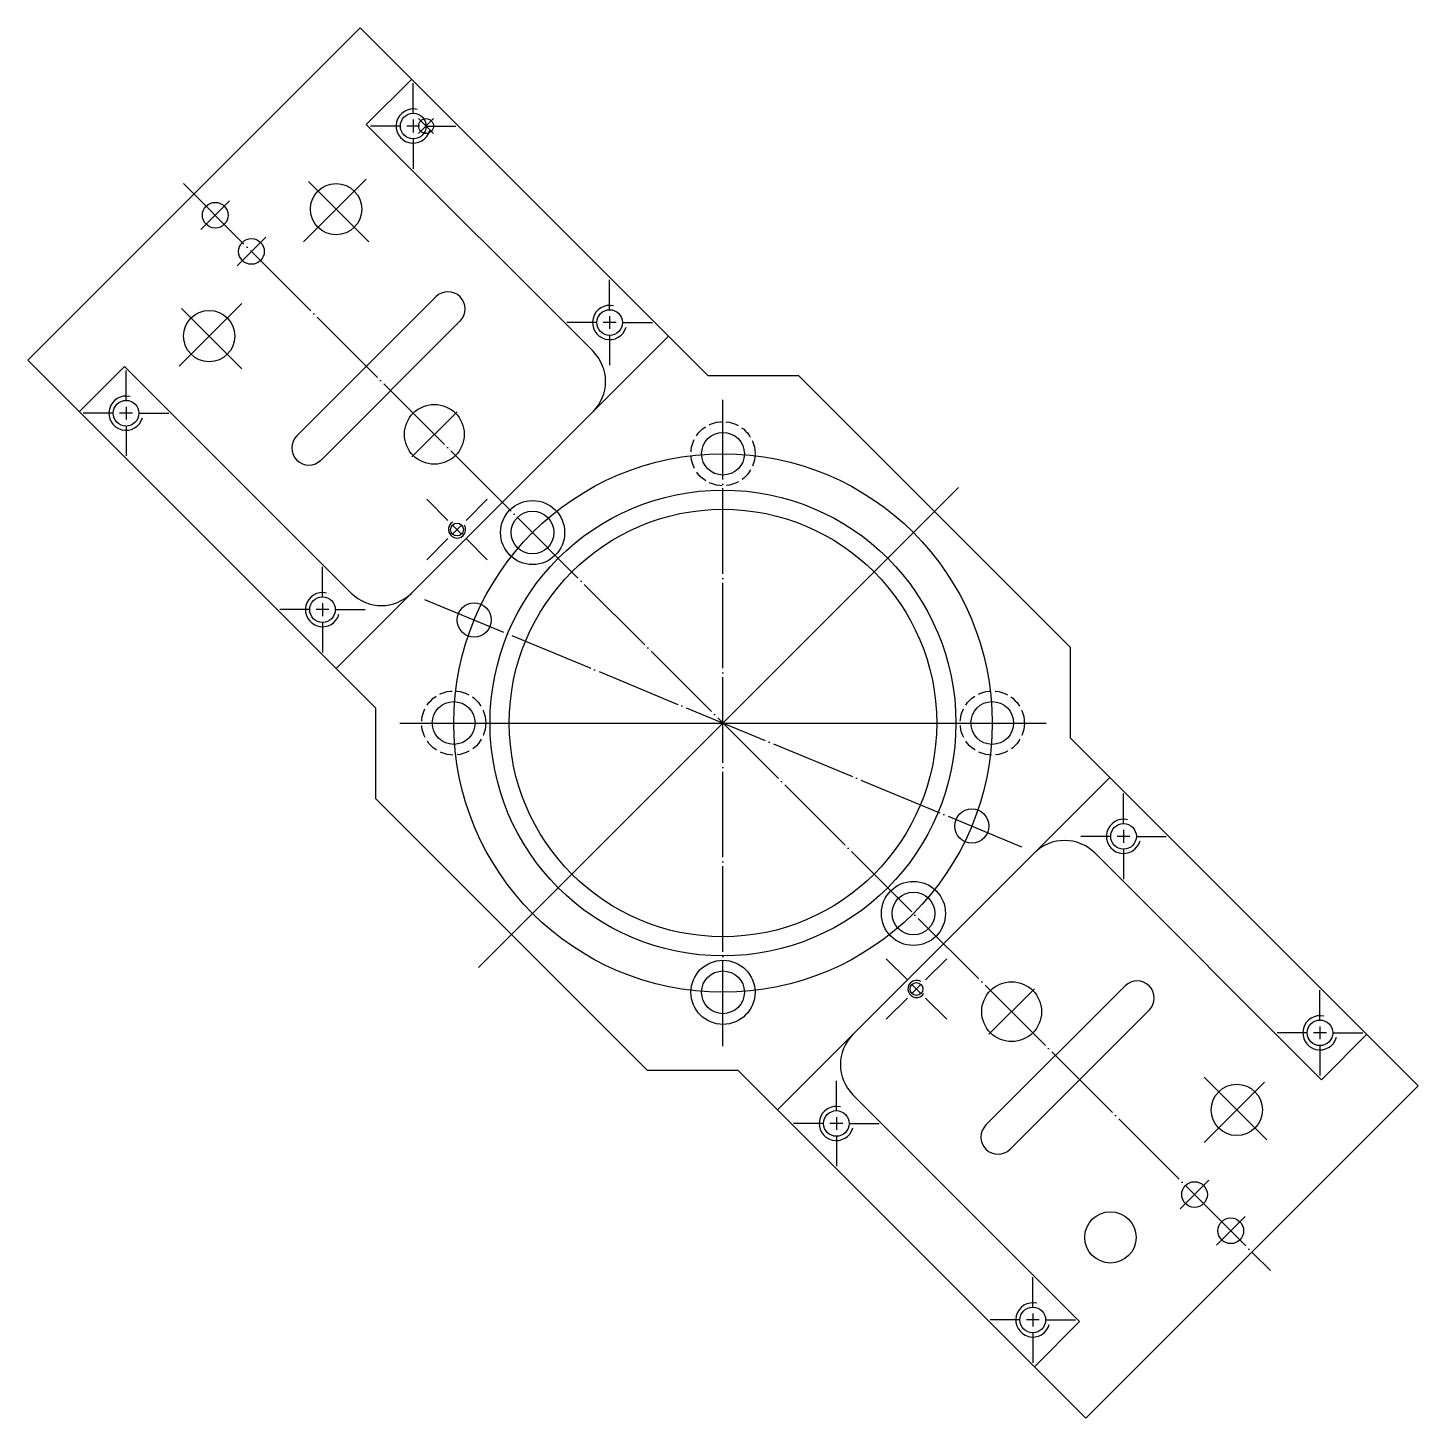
# Model space of a CAD drawing. Extents: x -163 to 162, y 807 to 1133.
import ezdxf

# ---------------------------------------------------------------- set-up
doc = ezdxf.new("R2010")
doc.units = 0
doc.header["$MEASUREMENT"] = 0
doc.linetypes.add('CENTER', pattern=[22, 20, -1, 0, -1])
doc.linetypes.add('DASHED', pattern=[4, 3, -1])
doc.layers.get('0').update_dxf_attribs({"linetype": 'CONTINUOUS'})
doc.layers.add('$PARTREF_BOM', color=7, linetype='CONTINUOUS')
doc.styles.get("Standard").update_dxf_attribs({"font": 'txt.shx', "bigfont": 'chineset.shx'})

# ---------------------------------------------------------------- blocks, each defined once
blk = doc.blocks.new('PARTREF')
at = {"layer": '$PARTREF_BOM', "color": 2}
for p, q in [((-1.75, -1.75), (1.75, 1.75)), ((-1.75, 1.75), (1.75, -1.75))]:
    blk.add_line(p, q, dxfattribs=at)
blk.add_circle((0, 0), 1.75, dxfattribs=at)
at = {"layer": '$PARTREF_BOM', "color": 2, "flags": 1}
for tag, p in [('TAG5', (-16.09, -4.95)), ('TAG10', (-5.65, -5)), ('TAG15', (5.59, -4.74)), ('TAG4', (-16.09, -8.95)), ('TAG9', (-5.65, -9)), ('TAG14', (5.59, -8.74)), ('TAG3', (-16.09, -12.95)), ('TAG8', (-5.65, -13)), ('TAG13', (5.59, -12.74)), ('TAG2', (-16.09, -16.95)), ('TAG7', (-5.65, -17)), ('TAG12', (5.59, -16.74)), ('TAG1', (-16.09, -20.95)), ('TAG6', (-5.65, -21)), ('TAG11', (5.59, -20.74))]:
    blk.add_attdef(tag, p, '', height=2.5, dxfattribs=at)

msp = doc.modelspace()

# ---------------------------------------------------------------- linework, layer by layer
at = {"color": 7, "linetype": 'CONTINUOUS'}
for p, q in [((-162.87, 1054.81), (-85.09, 1132.6)), ((-85.09, 1132.6), (-3.77, 1051.28)), ((-73.07, 1120.57), (-83.68, 1109.97)), ((-72.71, 1112.61), (-72.71, 1119.61)), ((-83.68, 1109.97), (-30.64, 1056.94)), ((-75.71, 1109.61), (-82.71, 1109.61)), ((-71.21, 1109.61), (-74.21, 1109.61)), ((-72.71, 1111.11), (-72.71, 1108.11)), ((-69.71, 1109.61), (-62.71, 1109.61)), ((-72.71, 1106.61), (-72.71, 1099.61)), ((-98.4, 1082.51), (-83.72, 1097.2)), ((-26.75, 1066.65), (-26.75, 1073.65)), ((-112.79, 1068.13), (-127.47, 1053.44)), ((-67.41, 1069.66), (-99.94, 1037.14)), ((-162.87, 1054.81), (-153.68, 1064.01)), ((-61.75, 1064.01), (-94.28, 1031.48)), ((-29.75, 1063.65), (-36.75, 1063.65)), ((-25.25, 1063.65), (-28.25, 1063.65)), ((-26.75, 1065.15), (-26.75, 1062.15)), ((-23.75, 1063.65), (-16.75, 1063.65)), ((-12.96, 1060.47), (-90.75, 982.69)), ((-26.75, 1060.65), (-26.75, 1053.65)), ((-162.87, 1054.81), (-81.55, 973.5)), ((-150.85, 1042.79), (-140.24, 1053.4)), ((-140.24, 1053.4), (-87.21, 1000.37)), ((-139.89, 1045.44), (-139.89, 1052.44)), ((-3.77, 1051.28), (17.44, 1051.28)), ((17.44, 1051.28), (81.08, 987.64)), ((-142.89, 1042.44), (-149.89, 1042.44)), ((-138.39, 1042.44), (-141.39, 1042.44)), ((-139.89, 1043.94), (-139.89, 1040.94)), ((-136.89, 1042.44), (-129.89, 1042.44)), ((-139.89, 1039.44), (-139.89, 1032.44)), ((54.89, 1025.09), (-57.4, 912.79)), ((-64.58, 1017.34), (-69.53, 1022.29)), ((-60.34, 1017.34), (-55.39, 1022.29)), ((-63.52, 1016.28), (-61.4, 1014.16)), ((-61.4, 1016.28), (-63.52, 1014.16)), ((-64.58, 1013.09), (-69.53, 1008.14)), ((-60.34, 1013.09), (-55.39, 1008.14)), ((-93.93, 999.48), (-93.93, 1006.48)), ((-96.93, 996.48), (-103.93, 996.48)), ((-92.43, 996.48), (-95.43, 996.48)), ((-93.93, 997.98), (-93.93, 994.98)), ((-90.93, 996.48), (-83.93, 996.48)), ((-93.93, 993.48), (-93.93, 986.48)), ((81.08, 966.43), (81.08, 987.64)), ((-81.55, 973.5), (-81.55, 952.28)), ((-75.84, 969.96), (75.36, 969.96)), ((81.08, 966.43), (162.4, 885.11)), ((90.27, 957.23), (12.49, 879.45)), ((93.46, 946.44), (93.46, 953.44)), ((-81.55, 952.28), (-17.91, 888.64)), ((90.46, 943.44), (83.46, 943.44)), ((94.96, 943.44), (91.96, 943.44)), ((93.46, 944.94), (93.46, 941.94)), ((96.46, 943.44), (103.46, 943.44)), ((93.46, 940.44), (93.46, 933.44)), ((139.77, 886.52), (86.74, 939.56)), ((42.9, 909.86), (37.95, 914.81)), ((47.14, 909.86), (52.09, 914.81)), ((46.08, 906.68), (43.96, 908.8)), ((46.08, 908.8), (43.96, 906.68)), ((93.81, 908.44), (61.28, 875.92)), ((42.9, 905.61), (37.95, 900.66)), ((47.14, 905.61), (52.09, 900.66)), ((139.42, 900.48), (139.42, 907.48)), ((99.47, 902.79), (66.94, 870.26)), ((139.42, 898.98), (139.42, 895.98)), ((136.42, 897.48), (129.42, 897.48)), ((140.92, 897.48), (137.92, 897.48)), ((150.38, 897.13), (139.77, 886.52)), ((142.42, 897.48), (149.42, 897.48)), ((139.42, 894.48), (139.42, 887.48)), ((3.3, 888.64), (-17.91, 888.64)), ((3.3, 888.64), (84.62, 807.33)), ((26.28, 879.27), (26.28, 886.27)), ((84.62, 807.33), (162.4, 885.11)), ((112.32, 887.11), (127, 872.42)), ((83.2, 829.95), (30.17, 882.99)), ((23.28, 876.27), (16.28, 876.27)), ((27.78, 876.27), (24.78, 876.27)), ((26.28, 877.77), (26.28, 874.77)), ((29.28, 876.27), (36.28, 876.27)), ((26.28, 873.27), (26.28, 866.27)), ((121.89, 854.5), (115.22, 847.83)), ((72.24, 833.31), (72.24, 840.31)), ((69.24, 830.31), (62.24, 830.31)), ((73.74, 830.31), (70.74, 830.31)), ((72.24, 831.81), (72.24, 828.81)), ((72.6, 819.35), (83.2, 829.95)), ((75.24, 830.31), (82.24, 830.31)), ((72.24, 827.31), (72.24, 820.31)), ((84.62, 807.33), (93.81, 816.52)), ((84.62, 807.33), (93.81, 816.52)), ((84.62, 807.33), (93.81, 816.52))]:
    msp.add_line(p, q, dxfattribs=at)
at = {"color": 1, "linetype": 'CENTER'}
for p, q in [((-126.44, 1096.16), (127.87, 841.85)), ((-83.09, 1082.51), (-97.77, 1097.2)), ((-115.69, 1092.09), (-122.37, 1085.42)), ((-107.21, 1083.61), (-113.88, 1076.93)), ((-112.79, 1052.82), (-127.47, 1067.5)), ((-0.24, 894.36), (-0.24, 1045.56)), ((-73.07, 1032.19), (-62.46, 1042.79)), ((-70.08, 998.89), (69.61, 941.03)), ((61.99, 897.13), (72.6, 907.74)), ((112.32, 871.8), (127, 886.48)), ((113.41, 862.99), (106.74, 856.32))]:
    msp.add_line(p, q, dxfattribs=at)
at = {"color": 7, "linetype": 'CONTINUOUS'}
for centre, radius in [((-72.71, 1109.61), 3), ((-90.75, 1090.17), 6), ((-119.03, 1088.76), 3), ((-110.55, 1080.27), 3), ((-120.44, 1060.47), 6), ((-26.75, 1063.65), 3), ((-139.89, 1042.44), 3), ((-67.77, 1037.49), 7), ((-0.24, 1032.96), 5), ((-0.24, 969.96), 63), ((-0.24, 969.96), 54.5), ((-44.78, 1014.51), 7.5), ((-0.24, 969.96), 50), ((-44.78, 1014.51), 5), ((-62.46, 1015.22), 1.5), ((-93.93, 996.48), 3), ((-58.44, 994.07), 4), ((-63.24, 969.96), 5), ((62.76, 969.96), 5), ((57.97, 945.85), 4), ((93.46, 943.44), 3), ((44.31, 925.41), 7.5), ((44.31, 925.41), 5), ((-0.24, 906.96), 7.5), ((-0.24, 906.96), 5), ((45.02, 907.74), 1.5), ((67.29, 902.43), 7), ((139.42, 897.48), 3), ((119.97, 879.45), 6), ((26.28, 876.27), 3), ((110.07, 859.65), 3), ((90.4, 849.63), 6), ((118.56, 851.17), 3), ((72.24, 830.31), 3)]:
    msp.add_circle(centre, radius, dxfattribs=at)
at = {"color": 3, "linetype": 'DASHED'}
for centre in [(-0.24, 1032.96), (-63.24, 969.96), (62.76, 969.96)]:
    msp.add_circle(centre, 7.5, dxfattribs=at)
at = {"color": 7, "linetype": 'CONTINUOUS'}
for centre, radius, start, end in [((-72.71, 1109.61), 4, 76.4874, 344.7163), ((-64.58, 1066.83), 4, 315, 135), ((-26.75, 1063.65), 4, 76.4874, 344.7163), ((-37.71, 1049.86), 10, 315, 45.0013), ((-139.89, 1042.44), 4, 76.4874, 344.7163), ((-97.11, 1034.31), 4, 135, 315), ((-62.46, 1015.22), 2, 122.4382, 315), ((-62.46, 1015.22), 2, 315, 30.0099), ((-93.93, 996.48), 4, 76.4874, 344.7163), ((-80.14, 1007.44), 10, 225, 315), ((93.46, 943.44), 4, 76.4874, 344.7163), ((79.67, 932.48), 10, 44.9987, 135), ((45.02, 907.74), 2, 135, 327.5618), ((45.02, 907.74), 2, 59.9901, 135), ((96.64, 905.61), 4, 315, 135), ((139.42, 897.48), 4, 76.4874, 344.7163), ((37.24, 890.06), 10, 135, 225), ((26.28, 876.27), 4, 76.4874, 344.7163), ((64.11, 873.09), 4, 135, 315), ((72.24, 830.31), 4, 76.4874, 344.7163)]:
    msp.add_arc(centre, radius, start, end, dxfattribs=at)

# ---------------------------------------------------------------- block references
at = {"color": 7}
msp.add_blockref('PARTREF', (-69.71, 1109.61), dxfattribs=at)

doc.saveas('drawing.dxf')
